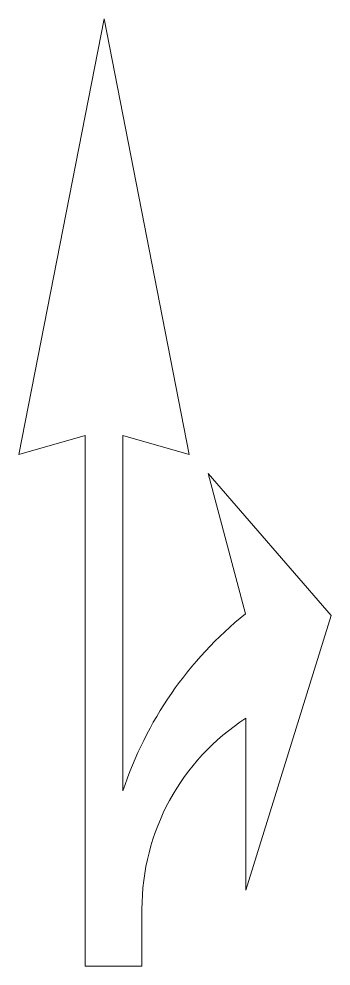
# Model space of a CAD drawing. Header units: metres. Extents: x 2878.46 to 2880.11, y 1510.11 to 1515.11.
import ezdxf

# ---------------------------------------------------------------- set-up
doc = ezdxf.new("R2010")
doc.units = ezdxf.units.M
doc.layers.add('圖案黑色', color=7, linetype='Continuous', lineweight=0)

msp = doc.modelspace()

# ---------------------------------------------------------------- linework, layer by layer
at = {"layer": '圖案黑色', "lineweight": 13, "flags": 128}
msp.add_lwpolyline([(2878.8138, 1512.9093), (2878.4638, 1512.8093), (2878.9138, 1515.1093), (2879.3638, 1512.8093), (2879.0138, 1512.9093), (2879.0138, 1511.0338, -0.145136), (2879.6613, 1511.9685), (2879.4638, 1512.7093), (2880.1138, 1511.9593), (2879.6638, 1510.5093), (2879.6638, 1511.418, 0.254951), (2879.1138, 1510.4091), (2879.1138, 1510.1093), (2878.8138, 1510.1093)], format="xyb", close=True, dxfattribs=at)

doc.saveas('drawing.dxf')
